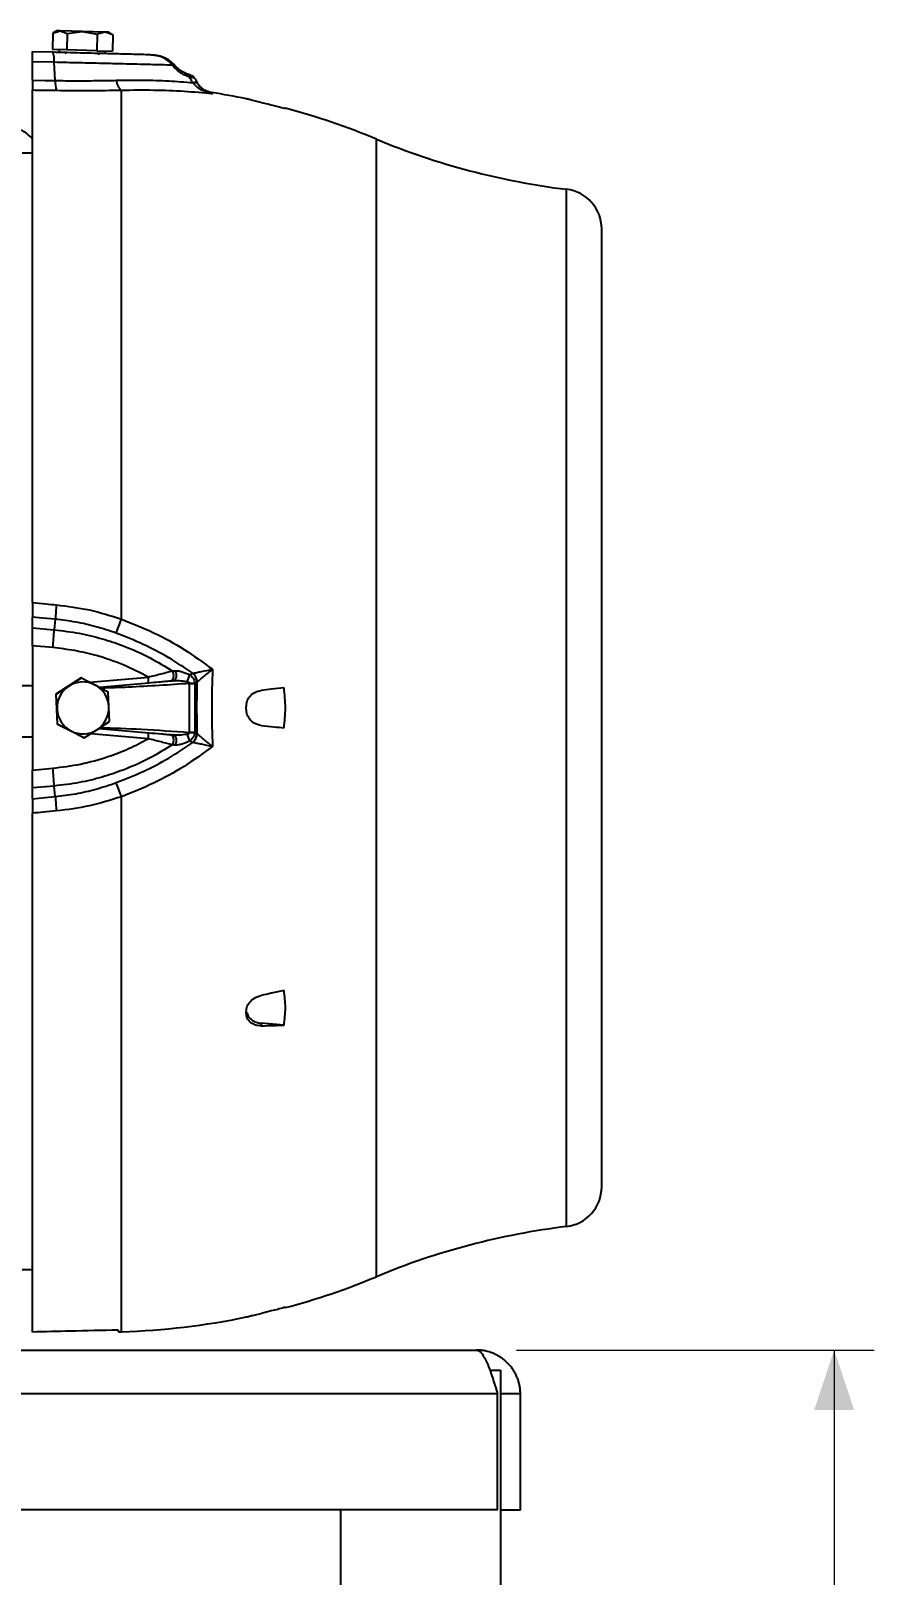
# Model space of a CAD drawing. Header units: millimetres. Extents: x 2 to 418, y 2 to 295.
# Drawn here: x 196.79 to 217.9, y 204.13 to 242.82 of the extents above; entities that cross this region are included whole.
import ezdxf

# ---------------------------------------------------------------- set-up
doc = ezdxf.new("R2010")
doc.units = ezdxf.units.MM
doc.styles.add('SLDTEXTSTYLE0', font='TXT', dxfattribs={"width": 0.75})
doc.dimstyles.new('SLDDIMSTYLE0', dxfattribs={"dimtxt": 2.116667, "dimasz": 1.5, "dimexe": 0, "dimexo": 0.0625, "dimgap": 0.529167, "dimtad": 1, "dimdec": 1, "dimlfac": 10, "dimrnd": 1e-09, "dimzin": 4, "dimdsep": 46, "dimtxsty": 'SLDTEXTSTYLE0', "dimsah": 1, "dimcen": 0.09, "dimadec": 0, "dimazin": 1, "dimtfac": 1, "dimtdec": 1, "dimtofl": 0, "dimtmove": 0, "dimatfit": 3, "dimfxl": 0, "dimfrac": 2, "dimtolj": 1, "dimtzin": 12, "dimarcsym": 0})

# ---------------------------------------------------------------- blocks, each defined once
blk = doc.blocks.new('_D_1')
at = {"color": 7, "linetype": 'Continuous', "lineweight": 18}
for p, q in [((208.948, 209.771), (217.902, 209.771)), ((216.902, 209.771), (216.902, 165.271)), ((209.948, 165.271), (217.902, 165.271))]:
    blk.add_line(p, q, dxfattribs=at)
for points in [[(216.902, 209.771), (216.402, 208.271), (217.402, 208.271)], [(216.902, 165.271), (217.402, 166.771), (216.402, 166.771)]]:
    blk.add_solid(points, dxfattribs=at)
at = {"color": 7, "linetype": 'Continuous', "lineweight": 18, "insert": (214.174, 185.488), "char_height": 2.1167, "attachment_point": 1, "rotation": 90, "style": 'SLDTEXTSTYLE0'}
blk.add_mtext('445.0', dxfattribs=at)

msp = doc.modelspace()

# ---------------------------------------------------------------- linework, layer by layer
at = {"color": 7, "linetype": 'Continuous', "lineweight": 25}
for p, q in [((197.345, 242.762), (197.334, 242.351)), ((197.345, 242.762), (197.525, 242.816)), ((197.447, 242.818), (197.354, 242.768)), ((197.525, 242.816), (197.447, 242.818)), ((198.079, 242.801), (197.525, 242.816)), ((197.525, 242.816), (197.703, 242.753)), ((197.703, 242.753), (197.692, 242.341)), ((197.703, 242.753), (198.079, 242.801)), ((198.65, 242.786), (198.079, 242.801)), ((198.079, 242.801), (198.453, 242.733)), ((198.453, 242.733), (198.442, 242.322)), ((198.65, 242.786), (198.453, 242.733)), ((198.845, 242.723), (198.65, 242.786)), ((198.746, 242.784), (198.65, 242.786)), ((198.845, 242.723), (198.746, 242.784)), ((198.845, 242.723), (198.834, 242.311)), ((198.835, 242.727), (198.845, 242.723)), ((196.833, 242.304), (197.342, 242.29)), ((197.692, 242.341), (197.334, 242.351)), ((197.504, 242.346), (197.503, 242.286)), ((198.442, 242.322), (197.692, 242.341)), ((198.442, 242.322), (198.834, 242.311)), ((198.662, 242.256), (198.664, 242.316)), ((199.824, 242.21), (199.734, 242.228)), ((197.376, 242.031), (196.833, 242.045)), ((196.833, 241.582), (196.833, 242.045)), ((197.404, 241.573), (197.376, 242.031)), ((200.442, 241.908), (200.373, 241.985)), ((200.74, 241.724), (200.737, 241.725)), ((200.894, 241.626), (200.881, 241.634)), ((196.833, 228.496), (196.833, 241.33)), ((199.064, 228.081), (199.064, 241.326)), ((201.321, 241.273), (201.34, 241.24)), ((202.183, 241.115), (202.183, 241.115)), ((203.131, 240.883), (203.166, 240.882)), ((196.833, 239.756), (196.575, 239.756)), ((211.083, 213.858), (211.083, 237.858)), ((196.833, 227.864), (196.833, 228.133)), ((196.833, 227.864), (197.376, 227.815)), ((197.404, 228.078), (197.376, 227.815)), ((196.833, 227.413), (196.833, 224.302)), ((197.342, 227.367), (196.833, 227.413)), ((196.575, 226.418), (196.833, 226.418)), ((198.049, 226.607), (197.417, 226.202)), ((197.428, 226.202), (197.745, 226.405)), ((197.745, 226.405), (198.059, 226.607)), ((198.059, 226.607), (198.049, 226.607)), ((198.059, 226.607), (198.394, 226.435)), ((198.394, 226.435), (198.726, 226.263)), ((199.743, 226.48), (198.515, 226.373)), ((200.371, 226.54), (200.383, 226.536)), ((200.768, 225.245), (200.768, 226.471)), ((200.768, 226.471), (200.894, 226.471)), ((200.894, 226.471), (200.894, 225.245)), ((197.417, 226.202), (197.453, 225.452)), ((197.428, 226.202), (197.417, 226.202)), ((197.447, 225.827), (197.428, 226.202)), ((198.745, 225.888), (198.726, 226.263)), ((197.464, 225.452), (197.447, 225.827)), ((198.762, 225.514), (198.745, 225.888)), ((202.183, 225.836), (202.183, 225.88)), ((197.464, 225.452), (197.453, 225.452)), ((198.12, 225.108), (197.453, 225.452)), ((197.464, 225.452), (197.799, 225.28)), ((197.799, 225.28), (198.13, 225.108)), ((198.13, 225.108), (198.448, 225.311)), ((198.448, 225.311), (198.762, 225.514)), ((198.499, 225.344), (199.743, 225.235)), ((200.344, 225.182), (200.383, 225.182)), ((200.384, 225.18), (200.371, 225.175)), ((200.383, 225.18), (200.371, 225.175)), ((200.768, 225.245), (200.894, 225.245)), ((196.833, 225.125), (196.575, 225.125)), ((198.13, 225.108), (198.12, 225.108)), ((196.833, 224.302), (197.342, 224.348)), ((197.376, 223.9), (196.833, 223.852)), ((196.833, 223.583), (196.833, 223.852)), ((197.404, 223.638), (197.376, 223.9)), ((196.833, 210.223), (196.833, 223.219)), ((202.183, 218.21), (202.183, 218.248)), ((203.131, 217.912), (202.559, 217.957)), ((202.559, 217.957), (202.559, 217.893)), ((196.575, 211.786), (196.833, 211.786)), ((203.166, 210.833), (203.131, 210.833)), ((202.183, 210.6), (202.183, 210.6)), ((198.983, 210.228), (198.983, 210.271)), ((198.983, 210.228), (199.064, 210.23)), ((165.948, 209.771), (207.948, 209.771)), ((208.283, 209.271), (208.548, 209.271)), ((208.548, 209.271), (208.548, 170.271)), ((208.477, 205.771), (208.477, 208.671)), ((209.048, 208.671), (208.548, 208.671)), ((209.048, 205.771), (209.048, 208.671)), ((208.477, 205.771), (165.948, 205.771)), ((204.548, 205.771), (204.548, 170.271)), ((208.548, 205.771), (209.048, 205.771))]:
    msp.add_line(p, q, dxfattribs=at)
at = {"color": 8, "linetype": 'Continuous', "lineweight": 25}
for p, q in [((199.734, 242.228), (199.79, 242.217)), ((205.443, 211.609), (205.443, 240.106)), ((210.204, 212.865), (210.204, 238.85)), ((198.266, 226.501), (199.734, 226.63)), ((199.734, 225.086), (198.293, 225.212)), ((199.064, 210.23), (199.064, 223.634)), ((208.477, 208.671), (165.948, 208.671))]:
    msp.add_line(p, q, dxfattribs=at)
at = {"color": 7, "linetype": 'Continuous', "lineweight": 25, "flags": 128}
for points in [[(196.833, 241.582), (197.152, 241.577), (197.404, 241.573)], [(200.847, 241.522), (200.868, 241.527), (200.887, 241.532), (200.904, 241.534), (200.919, 241.535), (200.931, 241.534), (200.942, 241.532), (200.949, 241.527), (200.954, 241.522)], [(200.852, 241.516), (200.873, 241.521), (200.892, 241.525), (200.909, 241.527), (200.924, 241.527), (200.936, 241.526), (200.947, 241.523), (200.955, 241.518), (200.96, 241.512)], [(197.404, 228.078), (197.084, 228.108), (196.833, 228.133)], [(200.275, 226.527), (200.306, 226.536), (200.333, 226.557), (200.354, 226.587), (200.368, 226.625), (200.373, 226.667), (200.368, 226.71), (200.355, 226.75), (200.334, 226.784)], [(200.344, 226.533), (200.375, 226.542), (200.402, 226.563), (200.424, 226.593), (200.437, 226.631), (200.442, 226.673), (200.438, 226.716), (200.425, 226.756), (200.404, 226.79)], [(200.334, 224.931), (200.355, 224.965), (200.368, 225.005), (200.373, 225.048), (200.368, 225.09), (200.354, 225.128), (200.333, 225.159), (200.306, 225.179), (200.275, 225.188)], [(200.404, 224.925), (200.425, 224.96), (200.438, 225), (200.442, 225.043), (200.437, 225.085), (200.424, 225.122), (200.402, 225.153), (200.375, 225.173), (200.344, 225.182)], [(196.833, 223.583), (197.152, 223.614), (197.404, 223.638)]]:
    msp.add_lwpolyline(points, dxfattribs=at)
at = {"color": 7, "linetype": 'Continuous', "lineweight": 25}
for centre, radius, start, end in [((196.797, 242.088), 0.582, 354.3328, 20.3439), ((197.642, 242.243), 0.04, 358.5, 88.5), ((198.521, 242.22), 0.04, 88.5, 178.5), ((198.301, 241.556), 0.898, 178.8861, 195.1898), ((199.294, 241.609), 0.364, 184.4332, 230.8565), ((200.765, 241.551), 0.15, 30.002, 76.7976), ((200.765, 241.551), 0.15, 44.3458, 76.7962), ((198.514, 223.493), 18, 78.2391, 81.03), ((198.514, 223.493), 18, 67.3604, 75.0238), ((212.372, 256.719), 18, 247.3604, 263.0815), ((210.083, 237.858), 1, 0, 83.0815), ((215.363, 226.714), 18.011, 174.5003, 175.657), ((186.395, 232.692), 13.482, 338.4067, 340.0022), ((185.706, 228.462), 11.688, 354.6264, 356.8282), ((200.582, 226.459), 0.376, 7.1604, 45.0615), ((200.586, 226.458), 0.377, 7.7357, 45.265), ((198.097, 225.858), 0.65, 122.7246, 182.7135), ((198.096, 225.858), 0.65, 62.7024, 122.7215), ((198.096, 225.858), 0.65, 2.7061, 62.6981), ((198.314, 226.468), 1.429, 0.4992, 6.5029), ((200.387, 226.737), 0.383, 324.0807, 352.5148), ((200.73, 230.075), 3.602, 270.6103, 272.6104), ((198.097, 225.858), 0.65, 182.7061, 242.6981), ((198.096, 225.858), 0.65, 302.7246, 2.7135), ((198.096, 225.857), 0.65, 242.7024, 302.7215), ((198.314, 225.248), 1.429, 353.4971, 359.5008), ((200.387, 224.978), 0.383, 7.4852, 35.9193), ((200.73, 221.641), 3.602, 87.3896, 89.3897), ((200.582, 225.256), 0.376, 314.9385, 352.8396), ((200.586, 225.257), 0.377, 314.735, 352.2643), ((185.706, 223.254), 11.688, 3.1718, 5.3736), ((215.363, 225.002), 18.011, 184.343, 185.4997), ((186.395, 219.024), 13.482, 19.9978, 21.5933), ((210.083, 213.858), 1, 276.9185, 0), ((212.372, 194.996), 18, 96.9185, 112.6396), ((198.514, 228.222), 18, 284.9757, 292.6396), ((198.514, 228.222), 18, 271.75, 281.7609)]:
    msp.add_arc(centre, radius, start, end, dxfattribs=at)
at = {"color": 8, "linetype": 'Continuous', "lineweight": 25}
for centre, radius, start, end in [((200.414, 241.883), 0.109, 112.0318, 136.5639), ((200.483, 241.807), 0.109, 111.9955, 136.1168), ((200.7, 241.669), 0.0677, 350.6744, 53.5274)]:
    msp.add_arc(centre, radius, start, end, dxfattribs=at)
at = {"color": 7, "linetype": 'Continuous', "lineweight": 25}
for points, knots in [([(196.833, 242.045), (196.833, 242.086), (196.833, 242.169), (196.833, 242.276), (196.833, 242.293), (196.833, 242.304)], [0, 0, 0, 0, 0.276134, 0.562131, 1, 1, 1, 1]), ([(197.342, 242.29), (197.576, 242.284), (198.043, 242.272), (198.677, 242.256), (199.243, 242.241), (199.571, 242.232), (199.734, 242.228)], [0, 0, 0, 0, 0.279333, 0.560176, 0.780687, 1, 1, 1, 1]), ([(200.372, 241.985), (200.33, 242.023), (200.249, 242.096), (200.059, 242.184), (199.911, 242.207), (199.815, 242.222)], [0, 0, 0, 0, 0.274006, 0.528028, 1, 1, 1, 1]), ([(200.334, 241.959), (200.151, 241.963), (199.757, 241.973), (199.165, 241.987), (198.57, 242.002), (197.993, 242.016), (197.586, 242.026), (197.376, 242.031)], [0, 0, 0, 0, 0.203591, 0.438196, 0.611812, 0.7991, 1, 1, 1, 1]), ([(200.404, 241.882), (200.391, 241.897), (200.368, 241.922), (200.345, 241.947), (200.334, 241.959)], [0, 0, 0, 0, 0.56, 1, 1, 1, 1]), ([(200.767, 241.658), (200.704, 241.684), (200.608, 241.724), (200.485, 241.805), (200.431, 241.857), (200.404, 241.882)], [0, 0, 0, 0, 0.497503, 0.748598, 1, 1, 1, 1]), ([(200.737, 241.725), (200.676, 241.75), (200.571, 241.793), (200.48, 241.874), (200.442, 241.908)], [0, 0, 0, 0, 0.580568, 1, 1, 1, 1]), ([(196.833, 241.582), (196.833, 241.55), (196.833, 241.486), (196.833, 241.412), (196.833, 241.356), (196.833, 241.339), (196.833, 241.33)], [0, 0, 0, 0, 0.25037, 0.50006, 0.750038, 1, 1, 1, 1]), ([(197.404, 241.573), (197.575, 241.571), (197.918, 241.567), (198.429, 241.571), (198.761, 241.577), (198.931, 241.58)], [0, 0, 0, 0, 0.330174, 0.659144, 1, 1, 1, 1]), ([(198.931, 241.58), (199.157, 241.583), (199.607, 241.589), (200.249, 241.57), (200.648, 241.538), (200.847, 241.522)], [0, 0, 0, 0, 0.335671, 0.668626, 1, 1, 1, 1]), ([(200.881, 241.634), (200.872, 241.642), (200.855, 241.657), (200.819, 241.682), (200.78, 241.706), (200.754, 241.718), (200.74, 241.724)], [0, 0, 0, 0, 0.274172, 0.523279, 0.76056, 1, 1, 1, 1]), ([(200.818, 241.689), (200.807, 241.695), (200.783, 241.707), (200.755, 241.718), (200.74, 241.724)], [0, 0, 0, 0, 0.488396, 1, 1, 1, 1]), ([(200.847, 241.522), (200.832, 241.547), (200.805, 241.593), (200.779, 241.638), (200.767, 241.658)], [0, 0, 0, 0, 0.5600004, 1, 1, 1, 1]), ([(200.872, 241.656), (200.867, 241.66), (200.861, 241.666), (200.846, 241.674), (200.842, 241.676)], [0, 0, 0, 0, 0.772869, 1, 1, 1, 1]), ([(200.852, 241.516), (200.851, 241.517), (200.849, 241.519), (200.848, 241.521), (200.847, 241.522)], [0, 0, 0, 0, 0.5599999, 1, 1, 1, 1]), ([(201.34, 241.24), (201.246, 241.265), (201.106, 241.303), (200.945, 241.411), (200.882, 241.481), (200.852, 241.516)], [0, 0, 0, 0, 0.509465, 0.759122, 1, 1, 1, 1]), ([(200.894, 241.626), (200.906, 241.606), (200.926, 241.572), (200.946, 241.537), (200.954, 241.522)], [0, 0, 0, 0, 0.56, 1, 1, 1, 1]), ([(200.954, 241.522), (200.955, 241.52), (200.957, 241.517), (200.959, 241.514), (200.96, 241.512)], [0, 0, 0, 0, 0.559999, 1, 1, 1, 1]), ([(200.96, 241.512), (200.983, 241.478), (201.03, 241.408), (201.154, 241.301), (201.265, 241.264), (201.34, 241.24)], [0, 0, 0, 0, 0.240144, 0.489146, 1, 1, 1, 1]), ([(201.321, 241.273), (201.303, 241.277), (201.276, 241.281), (201.238, 241.293), (201.209, 241.303), (201.18, 241.316), (201.139, 241.337), (201.091, 241.368), (201.042, 241.408), (201.011, 241.437), (201.001, 241.451), (201, 241.452)], [0, 0, 0, 0, 0.07127, 0.103964, 0.135488, 0.170192, 0.214685, 0.350249, 0.622637, 0.970289, 1, 1, 1, 1]), ([(197.435, 241.321), (197.322, 241.322), (197.122, 241.325), (196.921, 241.328), (196.833, 241.33)], [0, 0, 0, 0, 0.56, 1, 1, 1, 1]), ([(201.34, 241.24), (201.106, 241.262), (200.638, 241.306), (199.873, 241.334), (199.334, 241.329), (199.064, 241.326)], [0, 0, 0, 0, 0.333147, 0.666491, 1, 1, 1, 1]), ([(202.559, 241.027), (202.509, 241.038), (202.41, 241.062), (202.287, 241.091), (202.2, 241.111), (202.189, 241.114), (202.183, 241.115)], [0, 0, 0, 0, 0.250066, 0.499991, 0.749823, 1, 1, 1, 1]), ([(202.559, 241.027), (202.666, 241.001), (202.857, 240.955), (203.047, 240.905), (203.131, 240.883)], [0, 0, 0, 0, 0.5601065, 1, 1, 1, 1]), ([(196.833, 240.115), (196.787, 240.16), (196.702, 240.242), (196.605, 240.308), (196.56, 240.338)], [0, 0, 0, 0, 0.5440358, 1, 1, 1, 1]), ([(196.833, 228.496), (196.945, 228.486), (197.146, 228.467), (197.346, 228.448), (197.435, 228.44)], [0, 0, 0, 0, 0.56, 1, 1, 1, 1]), ([(196.833, 228.496), (196.833, 228.459), (196.833, 228.385), (196.833, 228.284), (196.833, 228.196), (196.833, 228.154), (196.833, 228.133)], [0, 0, 0, 0, 0.251022, 0.499996, 0.7496, 1, 1, 1, 1]), ([(196.833, 227.413), (196.833, 227.463), (196.833, 227.565), (196.833, 227.734), (196.833, 227.815), (196.833, 227.864)], [0, 0, 0, 0, 0.276967, 0.563179, 1, 1, 1, 1]), ([(198.931, 227.73), (198.761, 227.787), (198.429, 227.899), (197.918, 228.015), (197.575, 228.057), (197.404, 228.078)], [0, 0, 0, 0, 0.340854, 0.669824, 1, 1, 1, 1]), ([(199.064, 228.081), (199.334, 227.973), (199.874, 227.758), (200.638, 227.336), (201.106, 226.996), (201.34, 226.826)], [0, 0, 0, 0, 0.333856, 0.667198, 1, 1, 1, 1]), ([(197.376, 227.815), (197.586, 227.79), (197.993, 227.741), (198.57, 227.6), (199.165, 227.401), (199.757, 227.139), (200.151, 226.897), (200.334, 226.784)], [0, 0, 0, 0, 0.2009, 0.388188, 0.561804, 0.796409, 1, 1, 1, 1]), ([(200.847, 226.725), (200.648, 226.858), (200.249, 227.125), (199.607, 227.462), (199.157, 227.641), (198.931, 227.73)], [0, 0, 0, 0, 0.331374, 0.664329, 1, 1, 1, 1]), ([(199.734, 226.63), (199.525, 226.737), (199.106, 226.953), (198.483, 227.162), (197.893, 227.303), (197.526, 227.346), (197.342, 227.367)], [0, 0, 0, 0, 0.279312, 0.56015, 0.780669, 1, 1, 1, 1]), ([(199.734, 226.63), (199.842, 226.658), (200.007, 226.7), (200.212, 226.753), (200.293, 226.774), (200.334, 226.784)], [0, 0, 0, 0, 0.48121, 0.734691, 1, 1, 1, 1]), ([(200.334, 226.784), (200.347, 226.785), (200.371, 226.787), (200.394, 226.789), (200.404, 226.79)], [0, 0, 0, 0, 0.56, 1, 1, 1, 1]), ([(200.404, 226.79), (200.431, 226.79), (200.485, 226.789), (200.608, 226.759), (200.703, 226.716), (200.767, 226.687)], [0, 0, 0, 0, 0.250259, 0.501107, 1, 1, 1, 1]), ([(200.767, 226.687), (200.782, 226.694), (200.809, 226.707), (200.835, 226.719), (200.847, 226.725)], [0, 0, 0, 0, 0.56, 1, 1, 1, 1]), ([(200.847, 226.725), (200.848, 226.725), (200.849, 226.725), (200.851, 226.726), (200.852, 226.726)], [0, 0, 0, 0, 0.56, 1, 1, 1, 1]), ([(200.852, 226.726), (200.882, 226.732), (200.945, 226.745), (201.105, 226.778), (201.246, 226.807), (201.34, 226.826)], [0, 0, 0, 0, 0.240584, 0.489771, 1, 1, 1, 1]), ([(201.34, 226.826), (201.265, 226.766), (201.154, 226.677), (201.03, 226.571), (200.983, 226.529), (200.96, 226.509)], [0, 0, 0, 0, 0.511616, 0.760149, 1, 1, 1, 1]), ([(200.275, 226.527), (200.233, 226.523), (200.15, 226.516), (199.966, 226.5), (199.828, 226.488), (199.743, 226.48)], [0, 0, 0, 0, 0.28128, 0.562346, 1, 1, 1, 1]), ([(200.344, 226.533), (200.331, 226.532), (200.308, 226.53), (200.285, 226.528), (200.275, 226.527)], [0, 0, 0, 0, 0.56, 1, 1, 1, 1]), ([(200.697, 226.512), (200.636, 226.521), (200.516, 226.538), (200.4, 226.535), (200.344, 226.533)], [0, 0, 0, 0, 0.513186, 1, 1, 1, 1]), ([(200.769, 226.473), (200.769, 226.474), (200.769, 226.477), (200.768, 226.481), (200.764, 226.487), (200.757, 226.493), (200.736, 226.505), (200.715, 226.509), (200.697, 226.512)], [0, 0, 0, 0, 0.040428, 0.081299, 0.169031, 0.271685, 0.391417, 1, 1, 1, 1]), ([(200.767, 226.687), (200.783, 226.675), (200.816, 226.65), (200.855, 226.601), (200.885, 226.543), (200.891, 226.499), (200.894, 226.476)], [0, 0, 0, 0, 0.234613, 0.480296, 0.738376, 1, 1, 1, 1]), ([(200.768, 226.471), (200.768, 226.471), (200.769, 226.472), (200.769, 226.473), (200.769, 226.473)], [0, 0, 0, 0, 0.56, 1, 1, 1, 1]), ([(200.954, 226.506), (200.943, 226.5), (200.923, 226.491), (200.903, 226.481), (200.894, 226.476)], [0, 0, 0, 0, 0.56, 1, 1, 1, 1]), ([(200.894, 226.476), (200.894, 226.475), (200.894, 226.473), (200.894, 226.471), (200.894, 226.471)], [0, 0, 0, 0, 0.56, 1, 1, 1, 1]), ([(200.96, 225.207), (200.955, 225.45), (200.947, 225.884), (200.956, 226.318), (200.96, 226.509)], [0, 0, 0, 0, 0.559984, 1, 1, 1, 1]), ([(200.96, 226.509), (200.959, 226.508), (200.957, 226.507), (200.955, 226.506), (200.954, 226.506)], [0, 0, 0, 0, 0.5599989, 1, 1, 1, 1]), ([(203.131, 226.357), (203.025, 226.346), (202.835, 226.326), (202.643, 226.306), (202.559, 226.297)], [0, 0, 0, 0, 0.559901, 1, 1, 1, 1]), ([(202.183, 225.88), (202.189, 225.932), (202.2, 226.036), (202.286, 226.168), (202.409, 226.265), (202.509, 226.287), (202.559, 226.297)], [0, 0, 0, 0, 0.2498768, 0.499711, 0.749541, 1, 1, 1, 1]), ([(202.559, 225.418), (202.509, 225.429), (202.41, 225.45), (202.287, 225.547), (202.2, 225.68), (202.189, 225.784), (202.183, 225.836)], [0, 0, 0, 0, 0.250066, 0.499991, 0.749823, 1, 1, 1, 1]), ([(199.743, 225.235), (199.851, 225.226), (200.001, 225.213), (200.179, 225.197), (200.243, 225.191), (200.275, 225.188)], [0, 0, 0, 0, 0.556549, 0.778553, 1, 1, 1, 1]), ([(200.275, 225.188), (200.288, 225.187), (200.311, 225.185), (200.334, 225.183), (200.344, 225.182)], [0, 0, 0, 0, 0.56, 1, 1, 1, 1]), ([(200.697, 225.203), (200.715, 225.206), (200.736, 225.21), (200.757, 225.222), (200.764, 225.228), (200.768, 225.234), (200.769, 225.239), (200.769, 225.241), (200.769, 225.243)], [0, 0, 0, 0, 0.608897, 0.72861, 0.831135, 0.91867, 0.959315, 1, 1, 1, 1]), ([(200.894, 225.239), (200.891, 225.217), (200.885, 225.173), (200.855, 225.114), (200.816, 225.065), (200.783, 225.04), (200.767, 225.028)], [0, 0, 0, 0, 0.261295, 0.519331, 0.764742, 1, 1, 1, 1]), ([(200.769, 225.243), (200.769, 225.243), (200.769, 225.244), (200.768, 225.245), (200.768, 225.245)], [0, 0, 0, 0, 0.56, 1, 1, 1, 1]), ([(200.894, 225.245), (200.894, 225.244), (200.894, 225.242), (200.894, 225.24), (200.894, 225.239)], [0, 0, 0, 0, 0.56, 1, 1, 1, 1]), ([(200.894, 225.239), (200.906, 225.233), (200.926, 225.224), (200.946, 225.214), (200.954, 225.21)], [0, 0, 0, 0, 0.56, 1, 1, 1, 1]), ([(200.954, 225.21), (200.955, 225.209), (200.957, 225.208), (200.959, 225.207), (200.96, 225.207)], [0, 0, 0, 0, 0.5599989, 1, 1, 1, 1]), ([(200.96, 225.207), (200.983, 225.186), (201.03, 225.144), (201.154, 225.038), (201.265, 224.949), (201.34, 224.889)], [0, 0, 0, 0, 0.2401437, 0.4891456, 1, 1, 1, 1]), ([(202.559, 225.418), (202.666, 225.407), (202.857, 225.387), (203.047, 225.367), (203.131, 225.358)], [0, 0, 0, 0, 0.5601065, 1, 1, 1, 1]), ([(197.342, 224.348), (197.576, 224.377), (198.043, 224.435), (198.677, 224.613), (199.243, 224.829), (199.571, 225), (199.734, 225.086)], [0, 0, 0, 0, 0.2793329, 0.5601763, 0.7806869, 1, 1, 1, 1]), ([(200.334, 224.931), (200.151, 224.819), (199.757, 224.577), (199.165, 224.315), (198.57, 224.115), (197.993, 223.974), (197.586, 223.926), (197.376, 223.9)], [0, 0, 0, 0, 0.203591, 0.438196, 0.611812, 0.7991, 1, 1, 1, 1]), ([(198.931, 223.985), (199.157, 224.075), (199.607, 224.253), (200.249, 224.591), (200.648, 224.857), (200.847, 224.99)], [0, 0, 0, 0, 0.3356715, 0.6686259, 1, 1, 1, 1]), ([(201.34, 224.889), (201.106, 224.719), (200.638, 224.379), (199.873, 223.957), (199.334, 223.742), (199.064, 223.634)], [0, 0, 0, 0, 0.3331467, 0.6664912, 1, 1, 1, 1]), ([(200.334, 224.931), (200.293, 224.942), (200.212, 224.963), (200.007, 225.015), (199.842, 225.058), (199.734, 225.086)], [0, 0, 0, 0, 0.265325, 0.518804, 1, 1, 1, 1]), ([(200.404, 224.925), (200.391, 224.926), (200.368, 224.928), (200.345, 224.93), (200.334, 224.931)], [0, 0, 0, 0, 0.56, 1, 1, 1, 1]), ([(200.767, 225.028), (200.704, 225), (200.608, 224.957), (200.485, 224.927), (200.431, 224.926), (200.404, 224.925)], [0, 0, 0, 0, 0.497503, 0.748598, 1, 1, 1, 1]), ([(200.847, 224.99), (200.832, 224.997), (200.805, 225.01), (200.779, 225.023), (200.767, 225.028)], [0, 0, 0, 0, 0.56, 1, 1, 1, 1]), ([(200.852, 224.99), (200.851, 224.99), (200.849, 224.99), (200.848, 224.99), (200.847, 224.99)], [0, 0, 0, 0, 0.56, 1, 1, 1, 1]), ([(201.34, 224.889), (201.246, 224.908), (201.106, 224.937), (200.945, 224.97), (200.882, 224.983), (200.852, 224.99)], [0, 0, 0, 0, 0.509465, 0.759122, 1, 1, 1, 1]), ([(196.833, 223.852), (196.833, 223.88), (196.833, 223.939), (196.833, 224.092), (196.833, 224.223), (196.833, 224.302)], [0, 0, 0, 0, 0.2761345, 0.5621305, 1, 1, 1, 1]), ([(197.404, 223.638), (197.575, 223.659), (197.918, 223.7), (198.429, 223.817), (198.761, 223.928), (198.931, 223.985)], [0, 0, 0, 0, 0.330174, 0.659144, 1, 1, 1, 1]), ([(196.833, 223.583), (196.833, 223.561), (196.833, 223.519), (196.833, 223.431), (196.833, 223.331), (196.833, 223.256), (196.833, 223.219)], [0, 0, 0, 0, 0.250985, 0.499972, 0.749545, 1, 1, 1, 1]), ([(197.435, 223.276), (197.322, 223.265), (197.122, 223.246), (196.921, 223.227), (196.833, 223.219)], [0, 0, 0, 0, 0.56, 1, 1, 1, 1]), ([(202.183, 218.248), (202.189, 218.293), (202.2, 218.385), (202.286, 218.51), (202.409, 218.609), (202.509, 218.639), (202.559, 218.654)], [0, 0, 0, 0, 0.2498768, 0.499711, 0.749541, 1, 1, 1, 1]), ([(203.131, 218.778), (203.025, 218.754), (202.835, 218.712), (202.643, 218.672), (202.559, 218.654)], [0, 0, 0, 0, 0.559901, 1, 1, 1, 1]), ([(203.131, 217.912), (203.148, 218.057), (203.183, 218.346), (203.148, 218.634), (203.131, 218.778)], [0, 0, 0, 0, 0.499734, 1, 1, 1, 1]), ([(202.559, 217.893), (202.509, 217.896), (202.41, 217.903), (202.287, 217.972), (202.2, 218.077), (202.189, 218.166), (202.183, 218.21)], [0, 0, 0, 0, 0.250066, 0.499991, 0.749823, 1, 1, 1, 1]), ([(202.202, 218.231), (202.206, 218.211), (202.218, 218.141), (202.304, 218.05), (202.428, 217.978), (202.516, 217.964), (202.559, 217.957)], [0, 0, 0, 0, 0.13306, 0.478817, 0.748211, 1, 1, 1, 1]), ([(202.559, 217.893), (202.666, 217.896), (202.857, 217.901), (203.047, 217.909), (203.131, 217.912)], [0, 0, 0, 0, 0.560107, 1, 1, 1, 1]), ([(202.183, 210.6), (202.189, 210.601), (202.2, 210.604), (202.286, 210.625), (202.409, 210.654), (202.509, 210.677), (202.559, 210.689)], [0, 0, 0, 0, 0.249877, 0.499711, 0.749541, 1, 1, 1, 1]), ([(203.131, 210.833), (203.025, 210.804), (202.835, 210.754), (202.643, 210.709), (202.559, 210.689)], [0, 0, 0, 0, 0.559901, 1, 1, 1, 1]), ([(198.983, 210.271), (198.582, 210.262), (197.865, 210.246), (197.149, 210.23), (196.833, 210.223)], [0, 0, 0, 0, 0.55963, 1, 1, 1, 1]), ([(207.948, 209.771), (207.958, 209.771), (207.977, 209.769), (208.007, 209.756), (208.037, 209.735), (208.067, 209.705), (208.096, 209.668), (208.126, 209.623), (208.156, 209.57), (208.186, 209.51), (208.215, 209.444), (208.245, 209.373), (208.275, 209.295), (208.304, 209.212), (208.344, 209.097), (208.384, 208.974), (208.423, 208.85), (208.451, 208.759), (208.468, 208.701), (208.477, 208.671)], [0, 0, 0, 0, 0.055173, 0.110728, 0.167491, 0.224672, 0.279855, 0.335421, 0.392195, 0.449387, 0.50457, 0.560136, 0.61691, 0.674102, 0.729285, 0.841525, 0.898717, 0.949212, 1, 1, 1, 1]), ([(209.048, 208.671), (209.047, 208.703), (209.046, 208.767), (209.033, 208.863), (209.012, 208.958), (208.982, 209.051), (208.945, 209.14), (208.9, 209.226), (208.847, 209.308), (208.787, 209.385), (208.721, 209.456), (208.649, 209.521), (208.571, 209.579), (208.489, 209.631), (208.373, 209.689), (208.25, 209.733), (208.126, 209.758), (208.036, 209.769), (207.977, 209.771), (207.948, 209.771)], [0, 0, 0, 0, 0.055173, 0.110728, 0.167491, 0.224672, 0.279855, 0.335421, 0.392195, 0.449387, 0.50457, 0.560136, 0.61691, 0.674102, 0.729285, 0.841525, 0.898717, 0.949212, 1, 1, 1, 1])]:
    msp.add_open_spline(points, degree=3, knots=knots, dxfattribs=at)
at = {"color": 8, "linetype": 'Continuous', "lineweight": 25}
for points, knots in [([(200.334, 241.959), (200.293, 242.003), (200.212, 242.09), (200.036, 242.184), (199.902, 242.2), (199.824, 242.21)], [0, 0, 0, 0, 0.307196, 0.600677, 1, 1, 1, 1]), ([(200.881, 241.634), (200.873, 241.637), (200.856, 241.643), (200.815, 241.652), (200.783, 241.656), (200.767, 241.658)], [0, 0, 0, 0, 0.34931, 0.681527, 1, 1, 1, 1]), ([(200.768, 226.471), (200.258, 226.435), (199.525, 226.384), (198.79, 226.359), (198.568, 226.351)], [0, 0, 0, 0, 0.696878, 1, 1, 1, 1]), ([(198.516, 225.365), (198.865, 225.353), (199.617, 225.328), (200.367, 225.274), (200.768, 225.245)], [0, 0, 0, 0, 0.465068, 1, 1, 1, 1]), ([(200.383, 225.182), (200.427, 225.181), (200.529, 225.179), (200.636, 225.194), (200.697, 225.203)], [0, 0, 0, 0, 0.424172, 1, 1, 1, 1])]:
    msp.add_open_spline(points, degree=3, knots=knots, dxfattribs=at)
at = {"color": 7, "linetype": 'Continuous', "lineweight": 25}
for points in [[(199.064, 241.326), (198.798, 241.322), (198.266, 241.313), (197.712, 241.318), (197.435, 241.321)], [(197.435, 228.44), (197.712, 228.405), (198.266, 228.336), (198.798, 228.166), (199.064, 228.081)], [(201.34, 226.826), (201.33, 226.504), (201.311, 225.858), (201.33, 225.212), (201.34, 224.889)], [(203.131, 225.358), (203.148, 225.525), (203.183, 225.858), (203.148, 226.191), (203.131, 226.357)], [(199.064, 223.634), (198.798, 223.55), (198.266, 223.38), (197.712, 223.31), (197.435, 223.276)]]:
    msp.add_open_spline(points, degree=3, dxfattribs=at)

# ---------------------------------------------------------------- dimensions: what is measured, and where the dimension line sits
at = {"color": 7, "linetype": 'Continuous', "lineweight": 18}
dim = msp.add_linear_dim(base=(216.902, 165.271), p1=(207.948, 209.771), p2=(208.948, 165.271), angle=90, dimstyle='SLDDIMSTYLE0', dxfattribs=at)
dim.commit()
dim.dimension.update_dxf_attribs({"geometry": '_D_1', "text_midpoint": (216.902, 189.006), "dimtype": 160})

doc.saveas('drawing.dxf')
